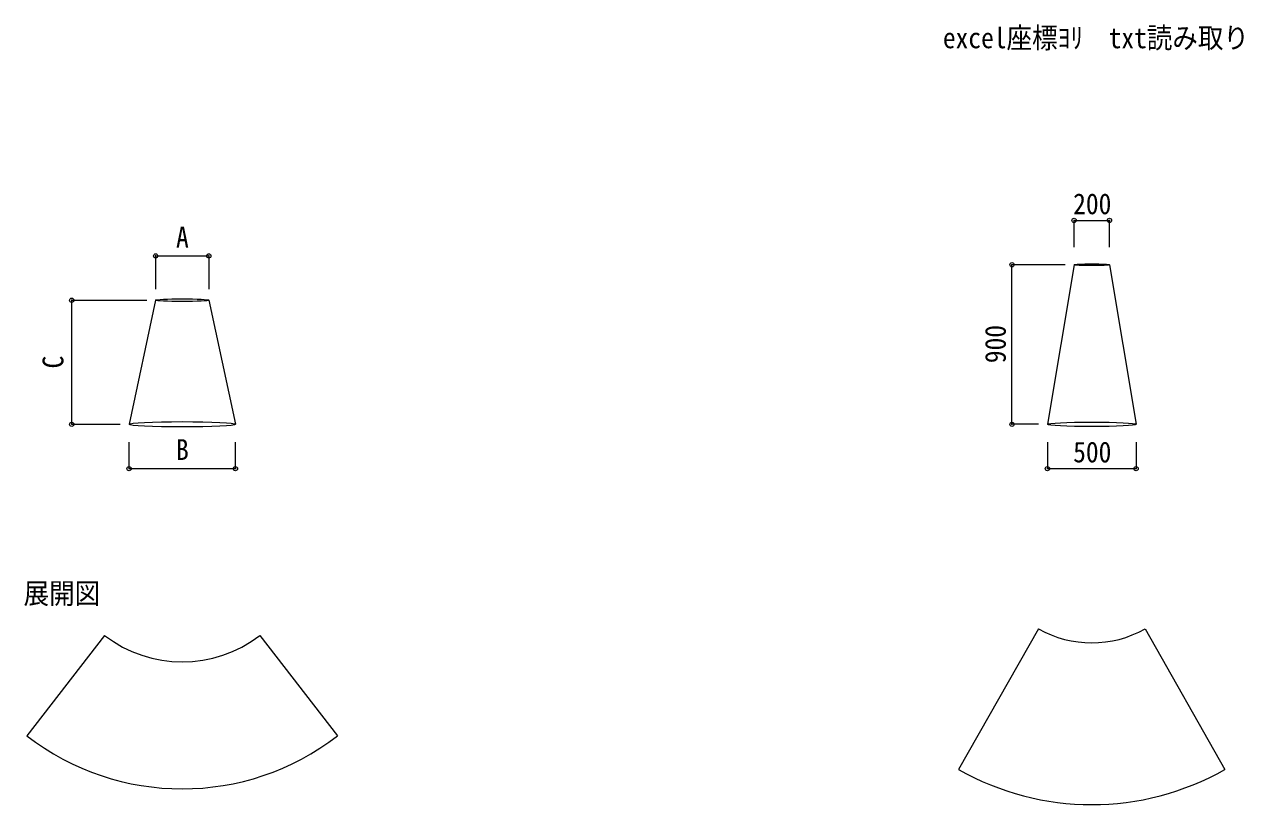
# Model space of a CAD drawing. Units: millimetres at full size, sheet at 1:40. Extents: x -3442 to 3436, y -1540 to 2861.
import ezdxf
from ezdxf.enums import TextEntityAlignment as Align

# ---------------------------------------------------------------- set-up
doc = ezdxf.new("R2010")
doc.units = ezdxf.units.MM
doc.header["$LTSCALE"] = 40
doc.header["$PDMODE"] = 32
doc.header["$PDSIZE"] = 24
doc.layers.add('0-2', color=7, linetype='Continuous', lineweight=9)
doc.layers.add('2-2', color=4, linetype='Continuous', lineweight=9)
doc.layers.add('0-5', color=7, linetype='Continuous')
doc.styles.add('ＭＳ ゴシック', font='')
doc.styles.get('ＭＳ ゴシック').set_extended_font_data('MS Gothic')

msp = doc.modelspace()

# ---------------------------------------------------------------- linework, layer by layer
at = {"layer": '0-2', "color": 4}
for p, q in [((2479.16, 1605.11), (2479.16, 1755.11)), ((2479.16, 1755.11), (2679.16, 1755.11)), ((2679.16, 1605.11), (2679.16, 1755.11)), ((-2701.58, 1555.11), (-2401.58, 1555.11)), ((-2701.58, 1555.11), (-2701.58, 1367.7)), ((-2401.58, 1555.11), (-2401.58, 1367.7)), ((2429.16, 1505.11), (2129.16, 1505.11)), ((2129.16, 605.11), (2129.16, 1505.11)), ((-3174.89, 605.11), (-3174.89, 1305.11)), ((-3174.89, 1305.11), (-2751.58, 1305.11)), ((-3174.89, 605.11), (-2901.58, 605.11)), ((2279.16, 605.11), (2129.16, 605.11)), ((-2851.58, 355.11), (-2851.58, 505.11)), ((-2251.58, 355.11), (-2251.58, 505.11)), ((2329.16, 505.11), (2329.16, 355.11)), ((2829.16, 505.11), (2829.16, 355.11)), ((-2851.58, 355.11), (-2251.58, 355.11)), ((2329.16, 355.11), (2829.16, 355.11))]:
    msp.add_line(p, q, dxfattribs=at)
at = {"layer": '0-2', "lineweight": 18}
for p, q in [((2479.16, 1505.11), (2329.16, 605.11)), ((2679.16, 1505.11), (2829.16, 605.11)), ((-2701.58, 1305.11), (-2851.58, 605.11)), ((-2401.58, 1305.11), (-2251.58, 605.11)), ((2278.78, -548.36), (1828.21, -1341.77)), ((2879.53, -548.36), (3330.1, -1341.77)), ((-2989.52, -585.74), (-3427.46, -1152.05)), ((-2113.65, -585.74), (-1675.71, -1152.05))]:
    msp.add_line(p, q, dxfattribs=at)
for centre, radius, start, end in [((2579.16, -19.43), 608.28, 240.40818, 299.59182), ((-2551.58, -19.43), 715.89, 232.28476, 307.71524), ((-2551.58, -19.43), 1431.78, 232.28476, 307.71524), ((2579.16, -19.43), 1520.69, 240.40818, 299.59182)]:
    msp.add_arc(centre, radius, start, end, dxfattribs=at)
for centre, major_axis in [((2579.16, 1505.11), (100, 0)), ((-2551.58, 1305.11), (150, 0)), ((-2551.58, 605.11), (300, 0)), ((2579.16, 605.11), (250, 0))]:
    msp.add_ellipse(centre, major_axis=major_axis, ratio=0.05, dxfattribs=at)
at = {"layer": '0-2'}
for p in [(2479.16, 1755.11), (2679.16, 1755.11), (-2701.58, 1555.11), (-2401.58, 1555.11), (2129.16, 1505.11), (-3174.89, 1305.11), (-3174.89, 605.11), (2129.16, 605.11), (-2851.58, 355.11), (-2251.58, 355.11), (2329.16, 355.11), (2829.16, 355.11)]:
    msp.add_point(p, dxfattribs=at)
at = {"layer": '2-2'}
for p, q in [((2479.16, 1755.11), (2679.16, 1755.11)), ((2129.16, 605.11), (2129.16, 1505.11)), ((2329.16, 355.11), (2829.16, 355.11))]:
    msp.add_line(p, q, dxfattribs=at)

# ---------------------------------------------------------------- texts
at = {"layer": '0-2', "style": 'ＭＳ ゴシック', "width": 0.9}
for s, p in [('200', (2474.16, 1755.11)), ('A', (-2586.58, 1567.11)), ('B', (-2586.58, 368.7)), ('500', (2474.16, 355.11))]:
    msp.add_text(s, height=117.3, dxfattribs=at).set_placement(p, align=Align.BOTTOM_LEFT)
for s, p in [('900', (2129.16, 950.11)), ('C', (-3186.89, 920.11))]:
    msp.add_text(s, height=117.3, rotation=90, dxfattribs=at).set_placement(p, align=Align.BOTTOM_LEFT)
at = {"layer": '0-5', "style": 'ＭＳ ゴシック', "width": 0.9}
for s, p in [('excel座標ﾖﾘ\u3000txt読み取り', (1739.16, 2691.33)), ('展開図', (-3446.51, -442.48))]:
    msp.add_text(s, height=117.3, dxfattribs=at).set_placement(p, align=Align.BOTTOM_LEFT)

doc.saveas('drawing.dxf')
